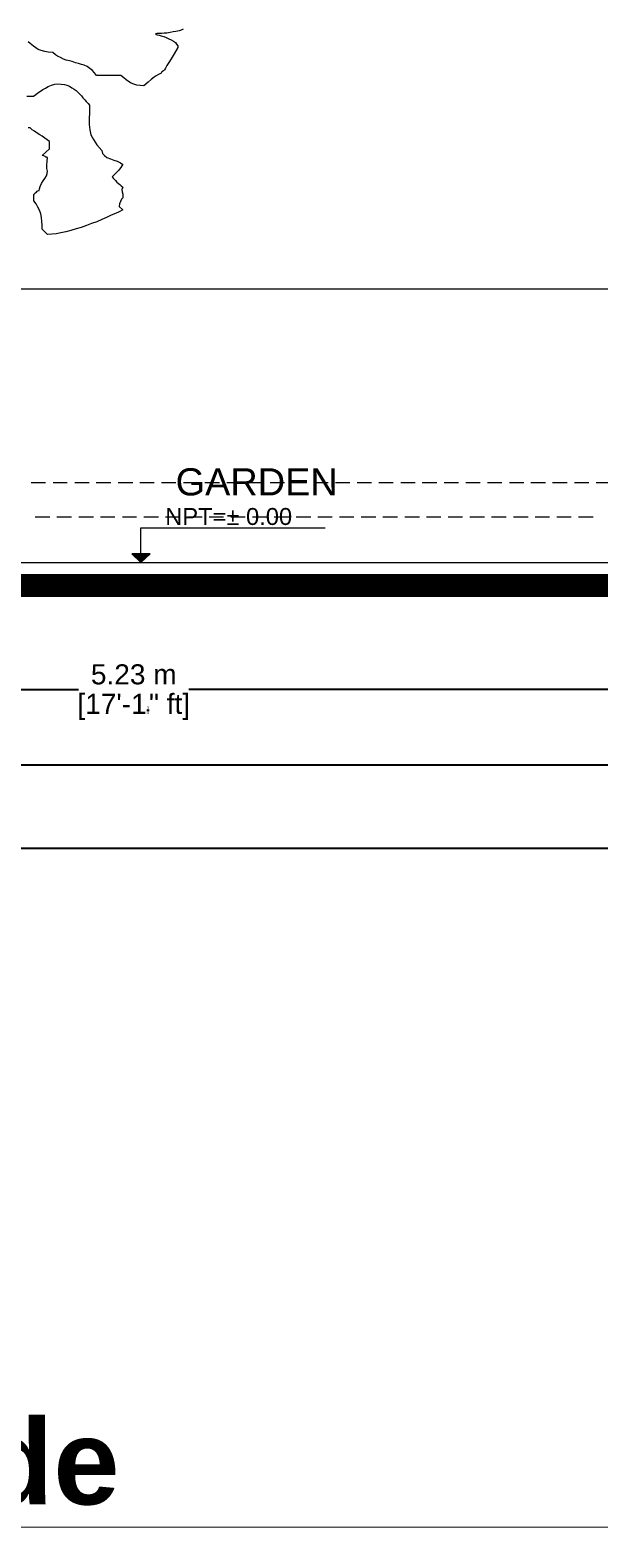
# Model space of a CAD drawing. Header units: metres. Extents: x 14 to 155, y 0 to 125.
# Drawn here: x 125.93 to 128.42, y 110.46 to 117.03 of the extents above; entities that cross this region are included whole.
import ezdxf

# ---------------------------------------------------------------- set-up
doc = ezdxf.new("R2010")
doc.units = ezdxf.units.M
doc.layers.get('Defpoints').update_dxf_attribs({"lineweight": 0})
for name, color, linetype in [('Edges', 7, 'Continuous'), ('PDF2_Solid Fills', 7, 'Continuous'), ('PDF2_Text', 255, 'Continuous')]:
    doc.layers.add(name, color=color, linetype=linetype)
doc.layers.add('PDF2_Geometry', color=7, linetype='Continuous', true_color=0xffbe80)
doc.styles.add('PDF Arial', font='arial.ttf')
doc.styles.add('PDF Arial Bold', font='arialbd.ttf')
doc.styles.add('TEXTS', font='swissl.ttf')
doc.dimstyles.new('Copy of DIMTEXT', dxfattribs={"dimscale": 0.3, "dimtxt": 0.22, "dimasz": 0.18, "dimexe": 0.05, "dimexo": 0.05, "dimgap": 0.05, "dimtad": 0, "dimzin": 1, "dimdsep": 46, "dimtxsty": 'TEXTS', "dimblk": 'ARCHTICK', "dimcen": 0.1, "dimclrd": 256, "dimclre": 6, "dimclrt": 7, "dimadec": 0, "dimazin": 0, "dimtfac": 0.15, "dimtix": 1, "dimtofl": 0, "dimtmove": 1, "dimatfit": 3, "dimldrblk": 'OPEN', "dimfxl": 0, "dimtolj": 1, "dimtzin": 0, "dimarcsym": 0})

# ---------------------------------------------------------------- blocks, each defined once
blk = doc.blocks.new('_ArchTick')
at = {"color": 0, "linetype": 'ByBlock', "const_width": 0.15}
blk.add_lwpolyline([(-0.5, -0.5), (0.5, 0.5)], dxfattribs=at)
blk = doc.blocks.new('*D75')
at = {"layer": 'Defpoints', "color": 0, "transparency": 16777216}
for p in [(123.695, 113.4596), (145.6957, 113.4404), (145.6957, 113.4023)]:
    blk.add_point(p, dxfattribs=at)
at = {"layer": 'Edges', "color": 6, "lineweight": -2, "transparency": 16777216}
for p, q in [((123.695, 113.4404), (123.695, 113.4204)), ((145.6957, 113.4223), (145.6957, 113.4604))]:
    blk.add_line(p, q, dxfattribs=at)
at = {"layer": 'Edges', "lineweight": -2, "transparency": 16777216}
for p, q in [((123.695, 113.4404), (134.4534, 113.4404)), ((145.6957, 113.4404), (134.9374, 113.4404))]:
    blk.add_line(p, q, dxfattribs=at)
at = {"layer": 'Edges', "lineweight": -2, "transparency": 16777216, "xscale": 0.072, "yscale": 0.072, "zscale": 0.072, "rotation": 180}
blk.add_blockref('_ArchTick', (123.695, 113.4404), dxfattribs=at)
at = {"layer": 'Edges', "lineweight": -2, "transparency": 16777216, "xscale": 0.072, "yscale": 0.072, "zscale": 0.072}
blk.add_blockref('_ArchTick', (145.6957, 113.4404), dxfattribs=at)
at = {"layer": 'Edges', "color": 7, "transparency": 16777216, "char_height": 0.088, "attachment_point": 5, "style": 'TEXTS'}
for s, insert in [('\\A1;22.00 m', (134.6954, 113.5056)), ('\\A1;[72\'-2{\\H0.15x;\\S1/4;}" ft]', (134.6954, 113.3638))]:
    blk.add_mtext(s, dxfattribs=dict(at, insert=insert))
blk = doc.blocks.new('_Open')
at = {"color": 0, "linetype": 'ByBlock', "lineweight": -2}
for p, q in [((-1, 0.167), (0, 0)), ((-1, -0.167), (0, 0)), ((0, 0), (-1, 0))]:
    blk.add_line(p, q, dxfattribs=at)
blk = doc.blocks.new('*D76')
at = {"layer": 'Defpoints', "color": 0, "transparency": 16777216}
for p in [(123.7686, 113.9184), (145.6205, 113.9193), (145.6205, 113.8058)]:
    blk.add_point(p, dxfattribs=at)
at = {"layer": 'Edges', "color": 6, "lineweight": -2, "transparency": 16777216}
for p, q in [((123.7686, 113.8984), (123.7686, 113.7858)), ((145.6205, 113.8993), (145.6205, 113.7858))]:
    blk.add_line(p, q, dxfattribs=at)
at = {"layer": 'Edges', "lineweight": -2, "transparency": 16777216}
for p, q in [((123.7686, 113.8058), (134.4525, 113.8058)), ((145.6205, 113.8058), (134.9366, 113.8058))]:
    blk.add_line(p, q, dxfattribs=at)
at = {"layer": 'Edges', "lineweight": -2, "transparency": 16777216, "xscale": 0.072, "yscale": 0.072, "zscale": 0.072, "rotation": 180}
blk.add_blockref('_ArchTick', (123.7686, 113.8058), dxfattribs=at)
at = {"layer": 'Edges', "lineweight": -2, "transparency": 16777216, "xscale": 0.072, "yscale": 0.072, "zscale": 0.072}
blk.add_blockref('_ArchTick', (145.6205, 113.8058), dxfattribs=at)
at = {"layer": 'Edges', "color": 7, "transparency": 16777216, "char_height": 0.088, "attachment_point": 5, "style": 'TEXTS'}
for s, insert in [('\\A1;21.85 m', (134.6946, 113.871)), ('\\A1;[71\'-8{\\H0.15x;\\S1/4;}" ft]', (134.6946, 113.7291))]:
    blk.add_mtext(s, dxfattribs=dict(at, insert=insert))
blk = doc.blocks.new('*D77')
at = {"layer": 'Defpoints', "color": 0, "transparency": 16777216}
for p in [(123.7686, 114.2678), (128.995, 114.2994), (128.995, 114.1368)]:
    blk.add_point(p, dxfattribs=at)
at = {"layer": 'Edges', "color": 6, "lineweight": -2, "transparency": 16777216}
for p, q in [((128.995, 114.2794), (128.995, 114.1168)), ((123.7686, 114.2478), (123.7686, 114.1168))]:
    blk.add_line(p, q, dxfattribs=at)
at = {"layer": 'Edges', "lineweight": -2, "transparency": 16777216}
for p, q in [((123.7686, 114.1368), (126.1398, 114.1368)), ((128.995, 114.1368), (126.6238, 114.1368))]:
    blk.add_line(p, q, dxfattribs=at)
at = {"layer": 'Edges', "lineweight": -2, "transparency": 16777216, "xscale": 0.072, "yscale": 0.072, "zscale": 0.072, "rotation": 180}
blk.add_blockref('_ArchTick', (123.7686, 114.1368), dxfattribs=at)
at = {"layer": 'Edges', "lineweight": -2, "transparency": 16777216, "xscale": 0.072, "yscale": 0.072, "zscale": 0.072}
blk.add_blockref('_ArchTick', (128.995, 114.1368), dxfattribs=at)
at = {"layer": 'Edges', "color": 7, "transparency": 16777216, "char_height": 0.088, "attachment_point": 5, "style": 'TEXTS'}
for s, insert in [('\\A1;5.23 m', (126.3818, 114.2021)), ('\\A1;[17\'-1{\\H0.15x;\\S3/4;}" ft]', (126.3818, 114.0602))]:
    blk.add_mtext(s, dxfattribs=dict(at, insert=insert))

msp = doc.modelspace()

# ---------------------------------------------------------------- linework, layer by layer
at = {"layer": 'PDF2_Geometry', "color": 0, "lineweight": 0}
for points in [[(126.5979, 117.0315), (126.59, 117.0269), (126.5807, 117.0237), (126.5666, 117.0206), (126.554, 117.019), (126.5415, 117.0159), (126.5274, 117.0143), (126.5148, 117.0143), (126.5055, 117.0127), (126.4976, 117.0127), (126.4929, 117.0127), (126.4835, 117.0127), (126.4788, 117.0111), (126.4772, 117.0096), (126.4804, 117.008), (126.4851, 117.0064), (126.4929, 117.0049), (126.5023, 117.0017), (126.5132, 116.9986), (126.5242, 116.9939), (126.5352, 116.9893), (126.5462, 116.9845), (126.5556, 116.9783), (126.565, 116.972), (126.5697, 116.9657), (126.5744, 116.9578), (126.5744, 116.9501), (126.5587, 116.9234), (126.5462, 116.9015), (126.5352, 116.8843), (126.5274, 116.8717), (126.5211, 116.8607), (126.5164, 116.8529), (126.5117, 116.8482), (126.5055, 116.8435), (126.5023, 116.8388), (126.4961, 116.8357), (126.4898, 116.8325), (126.4804, 116.8263), (126.471, 116.82), (126.4585, 116.8107), (126.4443, 116.7981), (126.4256, 116.7824), (126.4099, 116.7839), (126.3958, 116.7855), (126.3817, 116.7902), (126.3707, 116.7949), (126.3582, 116.8012), (126.3488, 116.8091), (126.3378, 116.8184), (126.3253, 116.8278), (126.2188, 116.8278), (126.2094, 116.8404), (126.1999, 116.8513), (126.189, 116.8592), (126.178, 116.867), (126.1639, 116.8733), (126.1529, 116.8764), (126.1389, 116.8811), (126.1263, 116.8842), (126.1123, 116.8889), (126.0997, 116.892), (126.0856, 116.8952), (126.0731, 116.8999), (126.0605, 116.9062), (126.0479, 116.9125), (126.0386, 116.9187), (126.0276, 116.9281), (126.0073, 116.9297), (125.9916, 116.9328), (125.9759, 116.9375), (125.9634, 116.9422), (125.9524, 116.95), (125.943, 116.9563), (125.9352, 116.9625), (125.9274, 116.9688), (125.9195, 116.9751)], [(125.9133, 116.7369), (125.943, 116.7369), (125.9524, 116.7447), (125.9619, 116.7526), (125.9729, 116.7589), (125.9838, 116.7667), (125.9948, 116.7729), (126.0073, 116.7792), (126.0214, 116.7855), (126.0355, 116.7902), (126.0495, 116.7918), (126.0637, 116.7902), (126.0778, 116.7886), (126.0887, 116.7855), (126.0997, 116.7808), (126.1107, 116.7745), (126.12, 116.7683), (126.1295, 116.762), (126.1373, 116.7542), (126.1452, 116.7463), (126.153, 116.7385), (126.1592, 116.7307), (126.1671, 116.7213), (126.1734, 116.7134), (126.1812, 116.7056), (126.1875, 116.6978), (126.1875, 116.6664), (126.1859, 116.6382), (126.1859, 116.6132), (126.1891, 116.5897), (126.1937, 116.5677), (126.2047, 116.5474), (126.2204, 116.5238), (126.2423, 116.4988), (126.2454, 116.4863), (126.2533, 116.4769), (126.2643, 116.469), (126.2799, 116.4628), (126.294, 116.4565), (126.3096, 116.4518), (126.3238, 116.4456), (126.3332, 116.4377), (126.3301, 116.4314), (126.3253, 116.4252), (126.3191, 116.4173), (126.3143, 116.4111), (126.3065, 116.4033), (126.3003, 116.397), (126.294, 116.3907), (126.2877, 116.3844), (126.2909, 116.3782), (126.2956, 116.3735), (126.3019, 116.3672), (126.3081, 116.3609), (126.3143, 116.3547), (126.3206, 116.3499), (126.3269, 116.3438), (126.3332, 116.339), (126.3301, 116.328), (126.3316, 116.3186), (126.3332, 116.3077), (126.3332, 116.292), (126.3285, 116.2857), (126.3238, 116.2763), (126.3191, 116.2654), (126.3175, 116.2544), (126.3332, 116.2387), (126.3175, 116.2309), (126.3019, 116.2231), (126.283, 116.2152), (126.2627, 116.2058), (126.2423, 116.1965), (126.2204, 116.1871), (126.1969, 116.1792), (126.1749, 116.1698), (126.1515, 116.162), (126.1295, 116.1557), (126.106, 116.1479), (126.0841, 116.1432), (126.0621, 116.1385), (126.0418, 116.1337), (126.0229, 116.1322), (126.0042, 116.1306), (125.9807, 116.1542), (125.9807, 116.1713), (125.9791, 116.1886), (125.9776, 116.2058), (125.9744, 116.2215), (125.9681, 116.2371), (125.9619, 116.2513), (125.954, 116.2654), (125.9431, 116.2779), (125.9431, 116.3076), (125.9447, 116.3076), (125.9462, 116.3092), (125.9477, 116.3123), (125.9524, 116.3155), (125.9556, 116.3171), (125.9587, 116.3202), (125.9619, 116.3218), (125.9666, 116.3233), (125.9681, 116.3312), (125.9713, 116.3421), (125.9776, 116.3547), (125.9853, 116.3657), (125.9916, 116.3766), (125.9995, 116.3875), (126.0026, 116.3985), (126.0042, 116.408), (126.001, 116.4204), (126.001, 116.4346), (126.0026, 116.4518), (126.0042, 116.469), (126.001, 116.469), (125.9995, 116.4706), (125.9963, 116.4706), (125.9932, 116.4722), (125.99, 116.4738), (125.9869, 116.4753), (125.9838, 116.4769), (125.9806, 116.4769), (126.012, 116.5066), (126.012, 116.538), (126.0026, 116.5458), (125.9916, 116.5537), (125.9806, 116.5614), (125.9697, 116.5677), (125.9587, 116.5756), (125.9462, 116.5834), (125.9368, 116.5897), (125.9274, 116.599), (125.9195, 116.599)], [(125.9949, 115.0419), (125.9322, 115.0419)], [(126.0904, 115.0419), (126.0278, 115.0419)], [(126.1859, 115.0419), (126.1233, 115.0419)], [(126.2816, 115.0419), (126.2173, 115.0419)], [(126.3771, 115.0419), (126.3129, 115.0419)], [(126.4711, 115.0419), (126.4085, 115.0419)], [(126.5667, 115.0419), (126.504, 115.0419)], [(126.6622, 115.0419), (126.5996, 115.0419)], [(126.7578, 115.0419), (126.6936, 115.0419)], [(126.8534, 115.0419), (126.7891, 115.0419)], [(126.9474, 115.0419), (126.8848, 115.0419)], [(127.0429, 115.0419), (126.9803, 115.0419)], [(127.1385, 115.0419), (127.0758, 115.0419)], [(127.2341, 115.0419), (127.1699, 115.0419)], [(127.3296, 115.0419), (127.2654, 115.0419)], [(127.4237, 115.0419), (127.361, 115.0419)], [(127.5192, 115.0419), (127.4566, 115.0419)], [(127.6147, 115.0419), (127.5521, 115.0419)], [(127.7104, 115.0419), (127.6461, 115.0419)], [(127.8059, 115.0419), (127.7417, 115.0419)], [(127.8999, 115.0419), (127.8373, 115.0419)], [(127.9955, 115.0419), (127.9328, 115.0419)], [(128.091, 115.042), (128.0284, 115.0419)], [(128.1865, 115.042), (128.1223, 115.042)], [(128.2822, 115.042), (128.218, 115.042)], [(128.3761, 115.042), (128.3135, 115.042)], [(128.4717, 115.042), (128.4091, 115.042)], [(126.0136, 114.8914), (125.9494, 114.8914)], [(126.1092, 114.8914), (126.045, 114.8914)], [(126.2048, 114.8914), (126.1406, 114.8914)], [(126.2988, 114.8914), (126.2362, 114.8914)], [(126.3943, 114.8914), (126.3317, 114.8914)], [(126.4899, 114.8914), (126.4257, 114.8914)], [(126.5854, 114.8914), (126.5212, 114.8914)], [(126.681, 114.8914), (126.6168, 114.8914)], [(126.775, 114.8914), (126.7124, 114.8914)], [(126.8706, 114.8914), (126.808, 114.8914)], [(126.9662, 114.8914), (126.9019, 114.8914)], [(127.0617, 114.8914), (126.9975, 114.8914)], [(127.1573, 114.8914), (127.0931, 114.8914)], [(127.2513, 114.8914), (127.1886, 114.8914)], [(127.3469, 114.8914), (127.2843, 114.8914)], [(127.4424, 114.8915), (127.3782, 114.8914)], [(127.538, 114.8915), (127.4737, 114.8915)], [(127.6336, 114.8915), (127.5694, 114.8915)], [(127.7275, 114.8915), (127.6649, 114.8915)], [(127.8232, 114.8915), (127.7605, 114.8915)], [(127.9187, 114.8915), (127.8545, 114.8915)], [(128.0142, 114.8915), (127.95, 114.8915)], [(128.1099, 114.8915), (128.0456, 114.8915)], [(128.2038, 114.8915), (128.1412, 114.8915)], [(128.2994, 114.8915), (128.2368, 114.8915)], [(128.395, 114.8915), (128.3307, 114.8915)], [(126.4131, 114.7317), (126.4131, 114.6925), (126.4131, 114.8444), (127.2215, 114.8445)], [(122.8225, 110.4645), (135.699, 110.465)]]:
    msp.add_lwpolyline(points, dxfattribs=at)
at = {"layer": 'PDF2_Geometry', "color": 0, "lineweight": 5}
for points in [[(123.9942, 115.8924), (128.7428, 115.8926)], [(123.2281, 114.6923), (128.7428, 114.6926), (128.7428, 114.8915), (134.8731, 114.8917), (134.8731, 114.6928), (145.9495, 114.6932)]]:
    msp.add_lwpolyline(points, dxfattribs=at)
at = {"layer": 'PDF2_Geometry', "color": 0, "lineweight": 0, "const_width": 0.1002}
msp.add_lwpolyline([(123.2281, 114.5921), (128.843, 114.5923), (128.843, 114.792), (134.7728, 114.7922), (134.7728, 114.5925), (145.9495, 114.5929)], dxfattribs=at)
at = {"layer": 'PDF2_Geometry', "color": 0, "lineweight": 0}
for points in [[(126.4131, 114.6925), (126.4538, 114.7317), (126.3739, 114.7317)], [(126.374, 114.7317), (126.4539, 114.7317), (126.4132, 114.6925)]]:
    msp.add_lwpolyline(points, close=True, dxfattribs=at)
at = {"layer": 'PDF2_Solid Fills', "color": 0, "transparency": 33554559}
msp.add_solid([(126.374, 114.7317), (126.4132, 114.6925), (126.4539, 114.7317)], dxfattribs=at)

# ---------------------------------------------------------------- texts
at = {"layer": 'PDF2_Text', "color": 0, "attachment_point": 7, "rotation": 0.0022}
for s, insert, char_height, style in [('GARDEN', (126.5651, 114.9854), 0.11895, 'PDF Arial'), ('NPT=± 0.00', (126.5197, 114.8565), 0.07435, 'PDF Arial'), ('MAIN facade', (123.1907, 110.5581), 0.373231, 'PDF Arial Bold')]:
    msp.add_mtext(s, dxfattribs=dict(at, insert=insert, char_height=char_height, style=style))

# ---------------------------------------------------------------- dimensions: what is measured, and where the dimension line sits
at = {"layer": 'Edges'}
for base, p1, p2, picture, middle in [((128.995, 114.1368), (123.7686, 114.2678), (128.995, 114.2994), '*D77', (126.3818, 114.1368)), ((145.6205, 113.8058), (123.7686, 113.9184), (145.6205, 113.9193), '*D76', (134.6946, 113.8058)), ((145.6957, 113.4404), (123.695, 113.4596), (145.6957, 113.4023), '*D75', (134.6954, 113.4404))]:
    dim = msp.add_linear_dim(base=base, p1=p1, p2=p2, dimstyle='Copy of DIMTEXT', override={"dimscale": 0.4, "dimpost": ' m\\X', "dimfxl": 0.9, "dimfxlon": 1}, dxfattribs=at)
    dim.commit()
    dim.dimension.update_dxf_attribs({"geometry": picture, "text_midpoint": middle})

doc.saveas('drawing.dxf')
